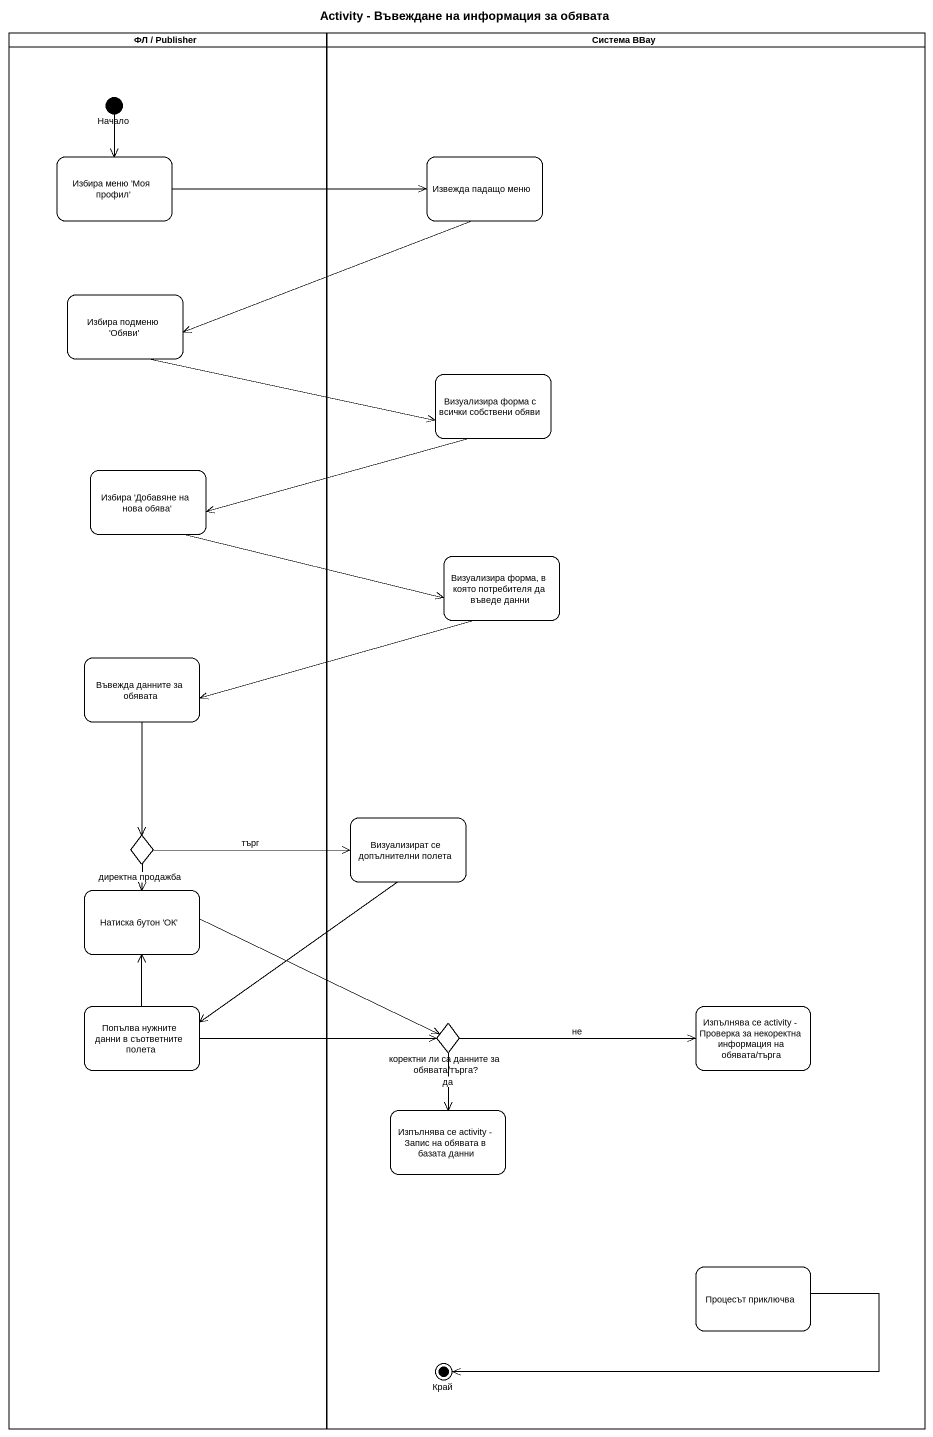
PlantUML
@startuml
title Activity - Въвеждане на информация за обявата
hide empty description
state "ФЛ / Publisher" as ФЛ_Publisher <<partition>> {
  state Начало <<start>>
  state "Избира меню 'Моя профил'" as Избира_меню_Моя_профил
  state "Избира подменю 'Обяви'" as Избира_подменю_Обяви
  state "Избира 'Добавяне на нова обява'" as Избира_Добавяне_на_нова
  state "Въвежда данните за обявата" as Въвежда_данните_за_обявата
  state choice1 <<choice>>
  state "Натиска бутон 'ОК'" as Натиска_бутон_ОК
  state "Попълва нужните данни в съответните полета" as Попълва_нужните_данни_в
}
state "Система BBay" as Система_BBay <<partition>> {
  state "Извежда падащо меню" as Извежда_падащо_меню
  state "Визуализира форма с всички собствени обяви" as Визуализира_форма_с_всички
  state "Визуализира форма, в която потребителя да въведе данни" as Визуализира_форма_в_която
  state "Визуализират се допълнителни полета" as Визуализират_се
  state "коректни ли са данните за обявата/търга?" as коректни_ли_са_данните_за <<choice>>
  state "Изпълнява се activity - Проверка за некоректна информация на обявата/търга" as Изпълнява_се_activity
  state "Изпълнява се activity - Запис на обявата в базата данни" as Изпълнява_се_activity_Запис
  state "Процесът приключва" as Процесът_приключва
  state Край <<end>>
}
Начало --> Избира_меню_Моя_профил
Избира_меню_Моя_профил -right-> Извежда_падащо_меню
Извежда_падащо_меню -left-> Избира_подменю_Обяви
Избира_подменю_Обяви -right-> Визуализира_форма_с_всички
Визуализира_форма_с_всички -left-> Избира_Добавяне_на_нова
Избира_Добавяне_на_нова -right-> Визуализира_форма_в_която
Визуализира_форма_в_която -left-> Въвежда_данните_за_обявата
Въвежда_данните_за_обявата --> choice1
choice1 -right-> Визуализират_се : търг
choice1 --> Натиска_бутон_ОК : директна продажба
Визуализират_се --> Попълва_нужните_данни_в
Натиска_бутон_ОК -right-> коректни_ли_са_данните_за
Попълва_нужните_данни_в -up-> Натиска_бутон_ОК
Попълва_нужните_данни_в -right-> коректни_ли_са_данните_за
коректни_ли_са_данните_за -right-> Изпълнява_се_activity : не
коректни_ли_са_данните_за --> Изпълнява_се_activity_Запис : да
Процесът_приключва -left-> Край
@enduml
